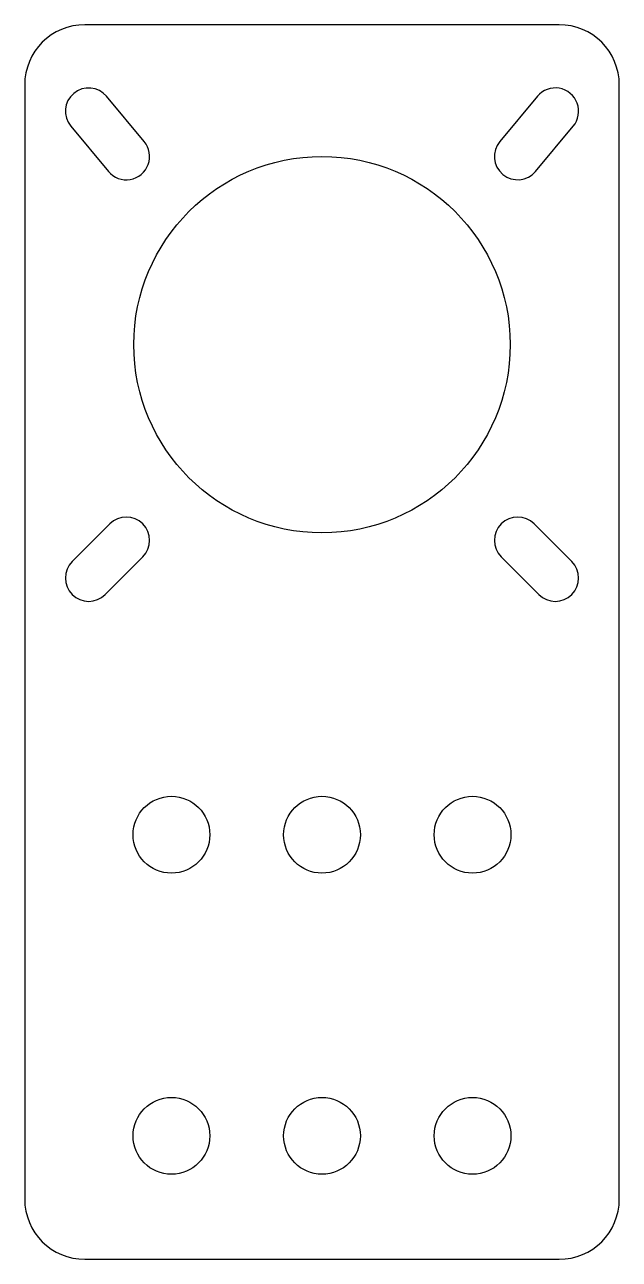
# Model space of a CAD drawing. Header units: millimetres. Extents: x -19.8 to 19.8, y -41 to 41.
import ezdxf

# ---------------------------------------------------------------- set-up
doc = ezdxf.new("R2010")
doc.units = ezdxf.units.MM

msp = doc.modelspace()

# ---------------------------------------------------------------- linework, layer by layer
at = {"color": 7, "linetype": 'Continuous', "lineweight": 25}
for p, q in [((15.75, 41), (-15.75, 41)), ((-19.75, 37), (-19.75, -37)), ((19.75, -37), (19.75, 37)), ((-11.809, 33.242), (-14.309, 36.242)), ((14.309, 36.242), (11.809, 33.242)), ((-16.691, 34.258), (-14.191, 31.258)), ((14.191, 31.258), (16.691, 34.258)), ((-14.096, 7.846), (-16.596, 5.346)), ((16.596, 5.346), (14.096, 7.846)), ((-14.404, 3.154), (-11.904, 5.654)), ((11.904, 5.654), (14.404, 3.154)), ((-15.75, -41), (15.75, -41))]:
    msp.add_line(p, q, dxfattribs=at)
for centre, radius in [((0, 19.75), 12.5), ((-10, -12.8), 2.55), ((0, -12.8), 2.55), ((10, -12.8), 2.55), ((-10, -32.8), 2.55), ((0, -32.8), 2.55), ((10, -32.8), 2.55)]:
    msp.add_circle(centre, radius, dxfattribs=at)
for centre, radius, start, end in [((-15.75, 37), 4, 90, 180), ((15.75, 37), 4, 0, 90), ((-15.5, 35.25), 1.55, 39.80557, 219.80557), ((15.5, 35.25), 1.55, 320.19443, 140.19443), ((-13, 32.25), 1.55, 219.80557, 39.80557), ((13, 32.25), 1.55, 140.19443, 320.19443), ((-13, 6.75), 1.55, 315, 135), ((13, 6.75), 1.55, 45, 225), ((-15.5, 4.25), 1.55, 135, 315), ((15.5, 4.25), 1.55, 225, 45), ((-15.75, -37), 4, 180, 270), ((15.75, -37), 4, 270, 0)]:
    msp.add_arc(centre, radius, start, end, dxfattribs=at)

doc.saveas('drawing.dxf')
